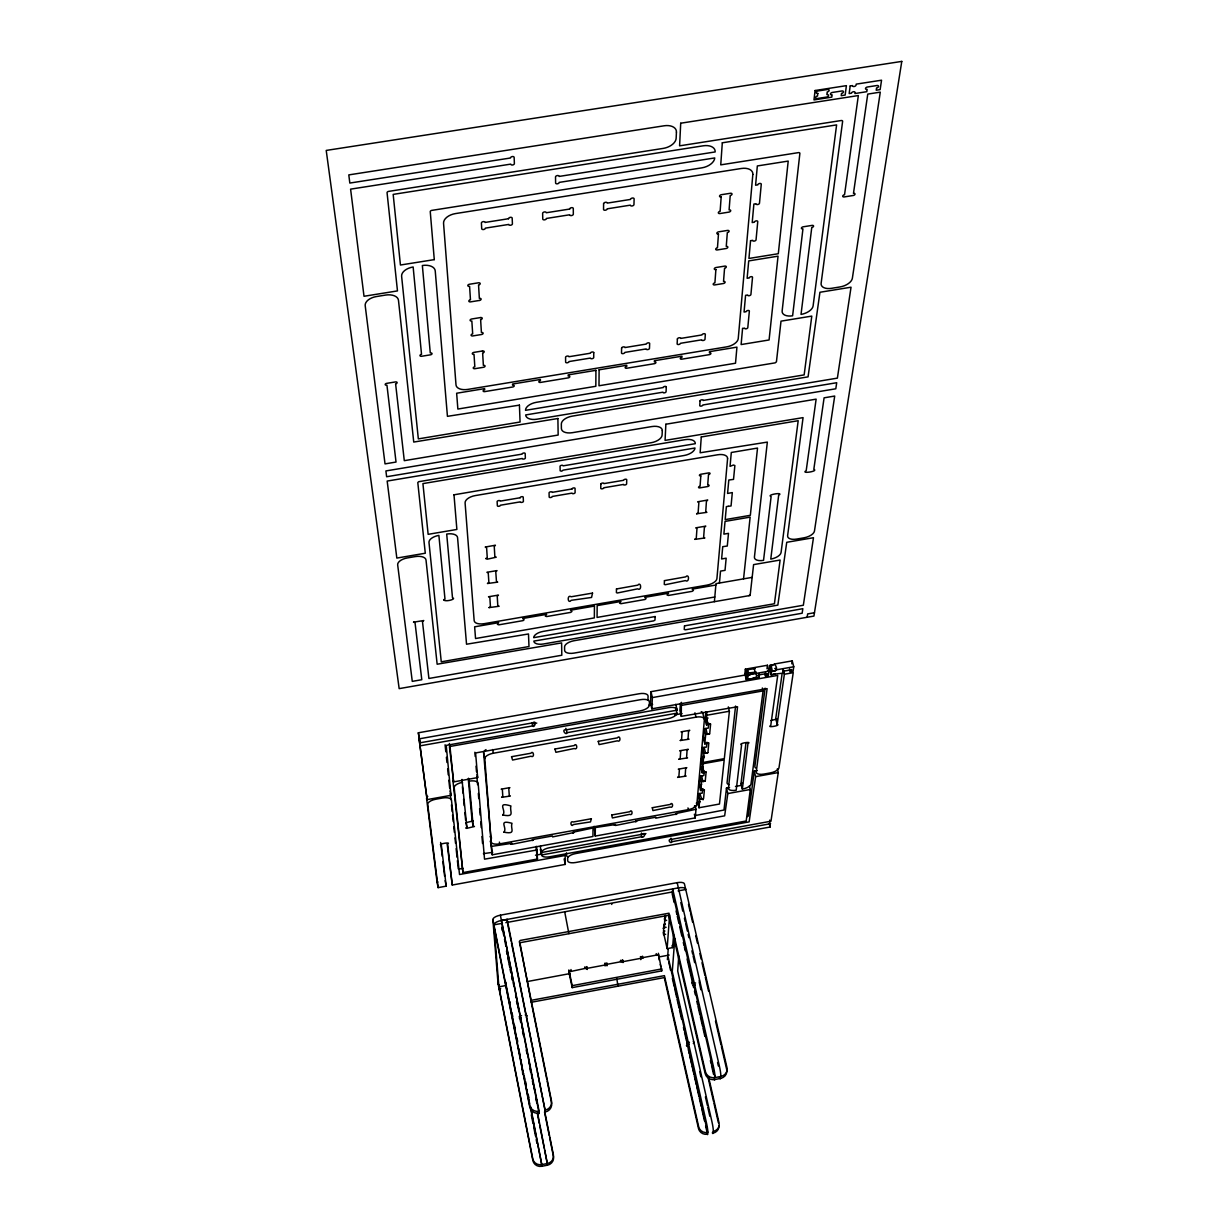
<?xml version="1.0" encoding="UTF-8"?>
<svg xmlns="http://www.w3.org/2000/svg" width="1228" height="1228" viewBox="0 0 1228 1228"><rect width="100%" height="100%" fill="white"/><g stroke="black" fill="none" stroke-linecap="round" stroke-linejoin="round"><path stroke-width="1.5" d="M594.091 826.321L595.258 836.068L695.232 817.894L696 809.298L695.125 805.645M595.258 836.068L595.334 827.565L615.504 824.525M704.411 789.696L703.583 798.599M706.1 772.074L705.256 780.993M708.771 743.063L707.927 752.549M544.71 1111.616L545.017 1112.445L545.094 1110.143A8.089 7.721 -5.5 0 0 551.51 1101.04L519.321 941.6L520.165 940.448L668.984 913.202L705.394 1071.599A8.043 7.629 10.1 0 0 714.957 1077.601L720.851 1076.48A8.043 7.629 10.5 0 0 726.961 1067.47L684.533 884.283A7.782 2.916 -12.9 0 0 677.165 882.656L500.379 915.182A7.859 2.947 -11.5 0 0 492.873 919.572L498.061 983.766L532.875 1160.521A7.629 7.353 -7.5 0 0 541.794 1166.293L541.487 1165.756M710.598 724.152L709.692 733.745M663.995 925.636L664.394 927.647L666.144 927.309M605.051 965.929L606.156 964.471L622.197 961.493L623.01 962.583M549.637 1137.481L553.444 1156.53A7.629 7.353 -6.8 0 1 547.412 1165.203L547.013 1164.681M617.93 986.007L616.901 978.992M686.851 1042.526L707.712 1132.492A7.598 7.276 11.2 0 1 698.686 1126.767L664.425 975.646L531.171 1000.329M635.751 820.857L655.783 817.219M747.837 674.556L650.994 691.671L650.456 702.938L651.822 708.817L767.116 688.616L756.248 771.936A8.489 3.438 -14 0 0 764.016 774.054L770.186 772.934A8.489 3.423 -14 0 0 778.966 767.838L793.242 672.668L784.37 674.233L777.186 724.32C781.668 725.487 765.765 728.173 770.77 725.456L777.723 675.4L652.375 697.581L651.822 708.817M640.77 959.636L641.86 957.809L657.932 954.816L658.699 956.044M775.282 674.019L783.633 673.097L782.85 671.916L783.802 671.962M665.269 915.367L664.655 919.864L664.532 917.945M568.856 971.916L572.217 987.619L661.739 970.872L658.361 953.25M680.419 703.306L679.913 710.505L681.294 716.338L737.552 706.76L728.419 788.176A8.412 3.377 -13.7 0 0 736.201 790.218L741.605 744.767C737.092 743.631 752.933 740.883 747.959 743.615L742.341 789.113A8.412 3.377 -13.7 0 0 750.983 784.093L763.079 690.904L762.342 687.987M681.294 716.338L681.386 702.355M675.876 813.565L696 809.298M673.604 934.646L672.591 947.617L667.142 948.63L669.628 914.891M667.418 959.713L667.602 957.333M668.185 949.428L667.756 955.307L687.035 1040.638C688.816 1045.059 684.088 1043.693 689.461 1042.219M672.33 893.585L672.668 888.934L713.621 1067.454A8.089 0.875 79.1 0 1 715.003 1077.585L693.421 983.26M674.786 938.622L672.269 971.624L706.484 1122.96A7.644 0.783 79 0 1 707.804 1132.462L707.481 1134.196A7.583 7.261 11.2 0 1 698.486 1128.501L664.287 977.595L531.279 1002.263M678.746 955.952L677.702 971.01L711.979 1121.901A7.644 0.798 79 0 1 713.268 1131.402L713.038 1133.137A7.629 0.783 79 0 1 712.332 1132.692M694.419 807.057L694.511 805.982M714.389 601.674L715.985 583.638L752.165 577.375M485.996 749.602A8.995 3.868 -11.5 0 0 483.617 752.81L491.215 841.963A8.427 3.377 -11.5 0 0 499.75 843.851L688.355 809.636A8.35 3.331 -13.2 0 0 696.813 804.708L704.381 719.577L702.969 713.79A8.918 3.807 -13.5 0 0 701.249 711.626M702.953 766.364L703.721 772.504L706.054 771.936L702.186 772.78L703.015 763.724L724.198 759.917L719.47 804.033L699.008 807.748L697.719 802.252L698.486 793.656L702.201 793.165L702.708 788.622M700.574 790.494L699.254 784.953L700.052 776.111L701.572 775.85L702.938 781.561L705.21 781.115L701.388 781.699L700.574 790.494C708.28 788.744 697.719 790.725 701.771 784.001M702.186 772.78L700.85 767.162L701.664 758.09L704.304 757.615M728.327 706.883L729.401 711.227L724.32 758.643L703.137 762.45L701.771 756.801L702.6 747.576L706.453 747.084L706.99 742.203M704.811 743.922L703.444 738.228L704.289 728.726L705.87 728.45L707.282 734.329L709.554 734.006L705.67 734.467L704.811 743.922L708.587 742.925L706.376 743.646M708.019 718.042L706.745 718.81L708.142 724.581L710.505 723.937L706.545 724.873L705.148 719.101L705.808 711.779M699.008 807.748L699.791 799.182L698.486 793.656M703.137 762.45L703.966 753.255L702.6 747.576M706.545 724.873L706.729 712.225M719.439 583.024L720.529 571.097L725.027 570.36L726.162 558.187L721.619 558.97L722.739 546.66L727.283 546.03L728.496 533.351L723.875 534.134L725.042 521.409L750.139 517.126L743.554 578.849M704.335 770.954L703.89 775.513L701.572 775.85M708.74 723.215L708.28 728.112L705.87 728.45M691.978 983.828L692.884 981.31L672.407 891.958L505.829 922.658M693.206 985.178L693.406 983.275L695.539 982.953M687.849 1044.583L687.051 1046.379M569.301 973.85C570.59 975.661 567.735 969.767 571.342 971.348L586.37 968.171L587.214 969.506L586.831 968.554M729.555 787.501L726.485 788.054L723.967 810.035L695.309 815.515M735.572 706.039L727.068 782.635A8.412 3.392 -13.7 0 0 729.186 784.707M726.485 788.054L727.82 793.564L724.643 815.837L549.499 847.719A8.274 3.254 -11.9 0 0 541.487 852.508L540.335 847.013A8.258 3.27 -11.9 0 1 540.857 845.693M758.674 674.863L758.904 677.472L746.317 679.698L744.843 673.819L745.381 669.153L767.454 665.254L768.958 671.148L768.329 675.814L765.566 676.29L764.906 673.727M746.317 679.698L746.854 675.047L745.381 669.153M747.238 671.747C743.861 672.361 749.847 674.111 744.843 673.819M742.341 789.113L740.991 783.587L745.979 742.664M749.387 785.828L750.293 789.497L746.194 820.995L549.776 856.776A8.258 3.254 -11.9 0 1 541.563 854.98L540.427 849.484A8.243 3.254 -11.9 0 0 541.041 850.605M765.566 676.29L765.336 673.681M766.993 668.769L767.454 665.254M757.338 770.555L754.238 771.107L748.359 816.021L747.238 816.666M765.121 688.156L754.867 766.379A8.489 3.438 -14 0 0 755.957 768.114M772.765 674.586L775.129 673.85L771.138 674.878L769.649 668.999L770.14 665.223L771.783 664.931C769.265 674.878 781.315 671.685 774.361 664.026L792.229 660.879L793.764 666.758L793.058 671.44L790.295 671.916L789.527 668.984M754.238 771.107L755.619 776.649L749.141 821.87L575.656 853.567A8.182 3.193 -12.1 0 0 567.643 858.295L567.689 860.721A8.166 3.193 -12.1 0 0 575.732 862.501L770.094 827.012L769.71 820.135M771.138 674.878L771.644 671.102L770.14 665.223M774.361 664.026L773.425 665.177L771.783 664.931M777.186 724.32L775.728 718.61L782.036 674.233M790.295 671.916L791.799 669.859L790.571 670.749M791.799 663.811L792.229 660.879M777.324 768.866L778.26 772.565L770.969 821.21L671.946 839.277C664.716 838.647 674.418 847.734 670.933 838.141M807.134 617.254L807.656 613.923L814.456 612.726M675.753 704.304L677.15 710.152L566.737 729.754C558.817 728.726 570.191 739.855 565.816 728.327M693.62 987.573L693.206 985.823M642.351 834.15C648.691 830.727 640.648 843.467 641.4 833.014M750.201 594.812L748.865 595.657M775.774 670.488L771.644 671.102M755.281 668.6L746.271 669.859M621.951 960.158L623.026 961.662L641.093 958.27L641.262 956.551M586.14 966.835L587.214 968.339L605.312 964.947L605.511 963.212M519.383 1018.565L520.948 1017.782M569.316 971.563L571.143 971.179M522.882 1073.855L520.933 1059.81M519.828 1016.093C517.986 1016.477 521.102 1019.593 519.889 1016.462M771.691 668.232L769.649 668.999M705.394 737.491L703.444 738.228M747.253 675.876L747.284 676.751M699.361 982.216L699.331 980.266M519.705 1016.047L521.562 1015.617M663.458 933.94L663.749 925.82M523.312 1071.768L522.453 1072.965L523.696 1073.748M693.329 1043.539L694.173 1042.541L693.283 1041.574M692.884 981.31L692.024 982.538L693.498 983.352M663.78 933.833L663.611 932.159M765.827 675.139C771.184 672.407 753.992 675.108 759.042 676.336M511.953 843.314L491.568 846.384L492.213 854.795L592.955 836.483L593.001 827.979L572.785 832.277M635.705 821.824L636.795 821.194L615.489 825.492M675.814 814.548L676.981 813.903L655.737 818.186M783.971 670.764C778.905 672.176 794.731 669.214 790.755 669.567M461.989 779.412L466.87 827.334L465.734 828.04L466.747 828.363L474.438 826.475L473.194 826.198L472.074 820.534L468.267 778.828M552.539 835.946L532.338 839.614M532.307 840.581L533.428 839.983L511.999 844.265M572.801 833.229L573.952 832.538L552.569 836.913M747.453 669.229L748.527 672.975L756.264 672.038M748.527 672.975L747.637 674.233M541.794 1166.293L547.412 1165.203M689.261 1044.076L686.406 1045.657M714.005 1079.197A8.074 0.875 79.1 0 0 714.742 1079.55L720.575 1078.399A8.028 7.614 10.5 0 0 726.684 1069.419L721.419 1046.701M527.518 981.51L569.777 973.62M658.868 956.98L669.168 955.062M545.002 1110.143L507.149 919.404L501.423 920.463A7.859 2.932 -11.5 0 0 493.917 924.853L499.059 988.801L500.671 988.479M572.217 987.619L572.187 985.67L661.877 968.892M525.231 1014.927L527.288 1015.633L526.382 1016.876L531.985 1044.782M693.145 985.439L695.324 985.04M664.885 917.224L665.898 917.04M666.65 920.309L664.855 920.647L664.578 918.59M665.407 924.055L663.703 924.362L664.455 927.631L664.732 919.158M663.903 931.238L664.916 931.039M663.473 934.646L665.653 934.293M493.917 924.853L502.436 923.287M678.117 890.899L685.746 889.502A7.798 2.901 -12.9 0 0 678.363 887.875L501.423 920.478L539.153 1113.566L538.631 1111.862M492.72 852.324L483.418 853.644M536.298 846.307L537.066 849.976L484.523 859.17L478.152 783.326A8.857 3.73 -11.2 0 0 469.111 781.146L468.528 778.245M541.487 852.508L645.928 833.597M463.079 868.396L458.627 869.071M535.5 855.21L542.116 853.997M541.563 854.98L642.229 836.652M453.531 780.317A8.842 3.745 -11.1 0 0 453.055 781.806L462.941 872.601L537.419 859.032L537.066 849.976M438.12 887.629L427.697 804.401A8.796 3.653 -10.9 0 1 435.909 799.198L442.418 798.031A8.78 3.653 -11 0 1 451.474 800.134L459.533 874.52L565.141 855.486L565.294 864.405L452.257 885.035L447.621 844.05C452.18 841.487 436.431 844.265 441.359 845.186L446.194 886.14L438.12 887.629L437.076 882.149L437.966 881.996M671.762 841.733L770.601 823.696M700.85 767.162L702.385 766.886M465.857 822.668L473.302 820.918L472.074 820.534M699.254 784.953L700.774 784.677M755.619 776.649L778.26 772.565M735.48 786.427L741.098 785.413M727.82 793.564L750.293 789.497M699.791 799.182C706.269 797.847 702.17 803.818 699.991 793.472M697.719 802.252L700.267 801.792M491.215 841.963L484.799 758.689A8.995 3.853 -11.5 0 1 493.38 753.224L695.984 717.167A8.918 3.807 -13.5 0 1 704.381 719.577M707.435 715.141L729.401 711.227M705.148 719.101L706.745 718.81M770.77 720.575L776.833 719.055L775.728 718.61M449.417 746.624L453.592 781.898L477.661 777.585L475.635 753.439L476.571 752.764L667.879 718.718A9.01 3.868 -13.3 0 0 676.935 713.161L675.907 708.786M427.098 799.612L419.209 739.824L427.098 799.612L450.968 795.33L446.224 745.381L640.233 710.874A9.103 3.96 -13 0 0 649.305 705.24L649.443 702.17A9.118 3.976 -13 0 0 640.678 699.653L419.469 738.795L419.976 742.817L532.66 722.862C538.232 718.856 532.845 732.64 532.154 722.924M703.966 753.255L707.835 752.749L705.593 753.163L704.166 747.391M701.771 756.801L704.427 756.325M774.776 668.523L775.82 668.339M419.976 742.817L418.318 732.794L639.312 693.728A9.118 3.991 -13 0 1 648.077 696.276L647.939 699.346A9.103 3.976 -13 0 1 647.755 700.114M767.469 671.087L770.969 670.473M746.854 675.047L768.958 671.148M775.866 669.92L793.764 666.758M533.121 723.722L536.789 723.077M648.983 705.041L652.621 704.396M420.344 745.81L532.783 725.886M453.592 781.898L449.955 746.471L668.569 707.681A9.026 3.899 -13.3 0 1 677.15 710.152M682.077 705.286L763.079 690.904M566.783 732.748L676.935 713.161M674.847 714.865L682.031 713.591M715.863 585.035L692.208 589.133L693.452 590.422L692.147 591.343L668.385 595.457L667.065 594.997L668.508 593.247L644.777 597.345L646.066 598.635L644.976 599.494L620.938 603.685L619.587 603.224L620.984 601.474L597.161 605.604L597.069 617.423L714.803 596.992M607.016 964.487L605.066 965.039L604.683 963.259M658.653 954.893L656.658 955.369L656.228 953.634M642.889 957.855L640.862 958.316L640.433 956.597M783.249 669.828L784.37 674.233M782.881 670.166L783.633 673.097M767.776 673.604L768.329 675.814M765.489 672.499L765.873 673.972M758.812 673.681L759.196 675.154M758.244 674.909L758.904 677.472M754.115 668.047L755.066 671.823M769.219 823.435L770.094 827.012M699.346 982.707L700.85 989.768M704.289 728.726L705.67 734.467M694.941 712.808L695.984 717.167M701.664 758.09L703.015 763.724M700.052 776.111L701.388 781.699M696.399 802.974L696.813 804.708M694.373 814.256L695.232 817.894M687.956 807.917L688.355 809.636M650.994 691.671L652.375 697.581M688.509 904.483L690.197 911.775M690.596 913.494L692.577 922.09M695.785 935.951L697.427 943.027M699.883 953.649L701.157 959.114M702.002 962.767L704.949 975.523M705.348 977.258L708.556 991.088M715.51 1021.159L721.02 1044.951M677.165 882.656L719.439 1066.349A8.089 0.89 79.1 0 1 720.805 1076.48M680.819 902.595L682.783 911.176M684.426 918.268L685.239 921.829M685.669 923.656L687.342 930.977M688.14 934.416L688.893 937.655M691.917 950.81L692.684 954.141M693.068 955.814L694.649 962.675M717.582 1062.481L718.38 1065.981M672.238 894.184L674.141 902.473M676.091 911.007L676.874 914.43M677.288 916.211L678.915 923.287M679.729 926.894L681.832 936.028M683.305 942.49L684.057 945.729M684.426 947.341L685.178 950.672M687.097 959.007L692.684 983.382M694.48 991.134L695.324 994.772M696.859 1001.465L697.596 1004.719M697.964 1006.346L699.96 1015.034M700.359 1016.784L702.493 1026.055M702.923 1027.913L704.857 1036.371M710.398 1060.593L711.165 1063.909M711.534 1065.566L713.545 1074.3M708.541 1076.756L719.055 1122.837A7.598 7.261 11.7 0 1 713.268 1131.402M708.31 1078.552L713.483 1101.255M713.898 1103.036L718.395 1122.776M672.1 945.453L672.591 947.617M699.684 1071.507L700.881 1076.818M705.425 1096.865L707.374 1105.415M707.788 1107.226L709.83 1116.252M663.504 932.574L667.142 948.63M668.677 962.092L669.398 965.254M669.751 966.85L670.488 970.12M672.361 978.378L674.264 986.836M674.663 988.586L676.643 997.32M677.042 999.116L679.084 1008.127M679.498 1009.984L681.601 1019.255M683.443 1027.452L684.18 1030.722M684.564 1032.41L686.467 1040.837M688.447 1049.909L689.23 1053.363M689.614 1055.098L691.717 1064.415M692.085 1066.073L693.973 1074.377M694.373 1076.142L696.368 1084.984M696.736 1086.596L698.916 1096.282M699.3 1097.985L701.234 1106.52M701.618 1108.239L704.473 1120.872M705.609 1125.876L707.481 1134.196M658.868 958.086L659.344 960.204M660.296 964.471L660.787 966.605M661.263 968.738L661.739 970.872M642.566 956.182L642.965 957.978M611.59 903.624L611.774 904.468M622.642 959.912C624.899 961.524 619.572 963.074 620.508 960.296M606.816 962.859L607.2 964.655M606.816 965.055L606.985 965.853M564.128 858.971L565.294 864.405M586.846 966.59C589.056 968.14 583.622 969.844 584.697 966.973M564.696 911.805L568.871 933.602M570.959 969.537L571.342 971.348M569.055 970.657L572.187 985.67M568.825 969.951L569.193 971.762M537.419 859.032L536.022 846.952M492.628 749.54L493.38 753.224M483.617 752.81L484.799 758.689M499.397 842.101L499.75 843.851M530.68 999.408L519.92 942.736L668.631 915.29L705.164 1073.533A8.028 7.614 10.1 0 0 714.711 1079.519M531.049 1001.188L546.813 1079.335M547.166 1081.1L551.572 1102.928A8.074 7.721 -5.5 0 1 545.171 1112.015M532.338 1046.548L534.594 1057.83M534.947 1059.534L537.004 1069.818M537.373 1071.63L541.916 1094.286M542.254 1095.975L545.094 1110.143M507.686 924.055L511.124 941.139M511.462 942.874L513.626 953.649M513.995 955.507L525.891 1014.819M477.078 774.684L477.661 777.585M491.568 846.384L490.448 840.827L492.213 854.795M545.155 1113.75L553.398 1154.857A7.629 7.353 -6.7 0 1 547.335 1163.53L541.701 1164.62A7.644 7.353 -7.4 0 1 532.768 1158.833L498.906 986.851L506.197 985.485L507.793 993.513M544.511 1111.908L549.284 1135.746M500.379 915.182L539.123 1111.279A8.089 7.736 -6.1 0 1 529.667 1105.215L492.873 919.572M502.145 927.309L503.818 935.705M504.508 939.174L505.89 946.113M506.964 951.5L507.686 955.077M508.039 956.873L508.776 960.572M509.513 964.272L510.249 967.971M510.587 969.598L511.232 972.868M511.892 976.153L512.536 979.422M513.212 982.784L513.887 986.161M515.576 994.68L516.282 998.164M518.032 1006.945L518.738 1010.521M521.731 1025.518L522.468 1029.202M526.551 1049.633L527.288 1053.394M529.13 1062.619L529.821 1066.042M531.54 1074.7L532.261 1078.322M534.042 1087.256L534.717 1090.617M536.39 1098.999L537.096 1102.544M506.489 950.963L507.21 954.555M507.931 958.162L509.727 967.173M510.096 969.03L510.833 972.73M511.569 976.429L512.306 980.144M516.527 1001.28L517.218 1004.75M520.058 1018.979L520.764 1022.54M522.575 1031.643L523.312 1035.296M526.259 1050.078L526.996 1053.839M529.959 1068.652L530.665 1072.182M532.43 1081.024L533.136 1084.57M536.022 1099.045L536.743 1102.683M537.542 1112.783L547.289 1163.515L544.603 1150.022M537.373 1113.673L539.322 1123.482M539.645 1125.109L544.25 1148.18M512.03 1012.977L512.721 1016.431M514.455 1025.226L515.161 1028.788M516.927 1037.675L517.648 1041.329M525.661 1081.745L526.367 1085.26M528.101 1094.025L528.808 1097.632M530.603 1106.643L541.748 1164.589L530.45 1107.564M508.116 995.125L510.08 1005.087M510.434 1006.791L513.872 1024.213M514.225 1025.979L516.405 1036.923M516.773 1038.796L517.51 1042.557M518.63 1048.19L519.951 1054.837M524.126 1075.682L524.816 1079.197M526.797 1089.175L527.426 1092.321M528.071 1095.576L529.729 1103.972M494.101 927.033L529.775 1107.088A8.074 7.721 -6.1 0 0 539.215 1113.151M531.31 1114.855L533.059 1123.666M533.75 1127.197L535.5 1136.007M536.206 1139.584L536.928 1143.207M466.041 823.098L466.87 827.334M449.371 743.493L449.955 746.471M450.108 790.985L450.968 795.33M509.973 1002.585L509.774 1001.403M452.257 885.035L447.192 844.219M418.318 732.794L419.469 738.795M445.15 880.676L446.194 886.14M437.076 882.149L426.592 798.614A8.78 3.669 -10.9 0 1 427.743 796.358M440.622 842.454L442.264 856.361M442.878 861.58L444.613 876.163M445.073 744.797L445.81 751.797M446.393 757.277L446.961 762.496M447.637 768.928L448.266 774.822M448.834 780.225L449.678 788.069M450.906 799.612L450.338 794.362A8.78 3.669 -10.9 0 0 450.123 793.718M451.459 804.877L452.18 811.647M452.549 815.024L453.239 821.547M453.792 826.705L454.391 832.369M454.974 837.895L455.557 843.36M456.125 848.64L457.046 857.251M457.399 860.644L458.274 868.825M462.941 872.601L454.206 787.609A8.857 3.73 -11.2 0 1 462.557 782.313M462.403 786.78L463.017 793.165M463.585 799.167L464.215 805.691M464.89 812.583L465.627 820.227M469.111 781.146L473.194 826.198M477.6 784.692L476.986 777.524A8.842 3.73 -11.2 0 0 476.786 776.864M478.337 793.457L478.766 798.63M479.611 808.623L480.148 815.054M480.747 821.992L481.207 827.58M481.959 836.56L482.543 843.482M474.852 752.242L475.205 756.448M476.019 766.195L476.495 771.767M505.997 982.216L506.274 985.992M501.93 927.217L502.16 930.379M507.149 919.404L507.348 922.366M566.492 852.846L566.522 855.287A8.166 3.193 -12.1 0 0 567.858 856.822M742.479 783.264A8.412 3.392 -13.8 0 1 740.991 783.587M491.599 838.003A8.412 3.392 -11.5 0 1 490.095 836.375M500.364 990.014A7.414 2.609 -11.5 0 1 499.059 988.801M499.366 984.979A7.414 2.625 -11.5 0 1 498.061 983.766M707.574 1134.196A7.644 0.767 79 0 1 706.883 1133.751M718.979 1125.892A7.583 7.261 11.7 0 1 713.038 1133.122M720.529 1078.445A8.074 0.89 79.1 0 1 719.454 1077.232M663.335 928.245L664.363 927.647L663.335 928.199M747.668 675.953C748.466 679.391 745.534 681.11 756.479 676.981C756.832 673.128 755.911 671.547 747.683 675.907M591.389 818.738L590.484 821.916L573.369 824.541C571.051 828.148 569.316 820.135 573.353 821.992L591.389 818.738M592.525 593.093L591.558 597.453L571.235 600.323C567.643 604.79 566.829 593.891 571.204 596.762L592.525 593.093M593.738 352.697L593.723 357.486A1.704 0.936 -13.6 0 1 592.08 358.699A1.704 0.936 -13.6 0 1 590.392 358.069L568.963 361.569A1.704 0.936 -13.2 0 1 567.275 362.767A1.704 0.936 -13.2 0 1 565.632 362.091L565.571 357.317A1.704 0.936 -13.2 0 1 567.213 356.089A1.704 0.936 -13.2 0 1 568.917 356.734L590.407 353.219A1.704 0.936 -13.6 0 1 592.111 352.006A1.704 0.936 -13.6 0 1 593.738 352.697M594.429 606.064L594.352 617.899L475.543 638.529L474.637 626.817L498.691 622.657L497.401 624.346L498.814 624.837L523.082 620.616L524.126 619.756L522.683 618.498L546.644 614.353L545.309 616.134L546.69 616.548L570.682 612.388L571.941 611.483L570.559 610.209L594.429 606.064M595.933 370.334L595.826 386.283L457.86 409.047L456.647 393.236L484.615 388.631L484.692 389.798A1.627 0.89 -11.9 0 0 483.141 390.964A1.627 0.89 -11.9 0 0 484.799 391.594L512.659 387.004A1.627 0.89 -12.3 0 0 514.225 385.853A1.627 0.89 -12.3 0 0 512.583 385.208L512.536 384.042L540.381 379.467L540.412 380.634A1.627 0.89 -12.7 0 0 538.846 381.801A1.627 0.89 -12.7 0 0 540.474 382.43L568.211 377.871A1.627 0.89 -13.2 0 0 569.807 376.704A1.627 0.89 -13.2 0 0 568.196 376.06L568.18 374.893L595.933 370.334M599.111 369.812L598.988 385.761L735.511 363.227L736.938 347.14L709.492 351.668L709.4 352.835A1.612 0.875 -15.2 0 1 710.905 353.495A1.612 0.875 -15.2 0 1 709.262 354.662L681.801 359.175A1.612 0.875 -14.8 0 1 680.281 358.53A1.612 0.875 -14.8 0 1 681.908 357.363L681.985 356.181L654.417 360.71L654.37 361.892A1.612 0.875 -14.4 0 1 655.905 362.536A1.612 0.875 -14.4 0 1 654.294 363.703L626.725 368.246A1.627 0.89 -14 0 1 625.159 367.602A1.627 0.89 -14 0 1 626.756 366.435L626.787 365.253L599.111 369.812M598.251 741.374L599.08 744.598L617.3 740.837C621.491 742.925 620.063 734.052 617.392 737.859L598.251 741.328M600.814 484.17L600.768 488.237A1.566 0.798 -13.2 0 0 602.273 488.805A1.566 0.798 -13.2 0 0 603.838 487.746L623.548 484.431A1.566 0.798 -13.5 0 0 625.083 484.953A1.566 0.798 -13.5 0 0 626.618 483.878L626.725 479.795A1.566 0.798 -13.5 0 0 625.236 479.242A1.566 0.798 -13.5 0 0 623.655 480.286L603.884 483.617A1.566 0.798 -13.2 0 0 602.334 483.095A1.566 0.798 -13.2 0 0 600.814 484.17M603.593 203.725L603.547 209.359A1.842 1.105 -14.5 0 0 605.312 210.218A1.842 1.105 -14.5 0 0 607.154 208.837L630.348 205.153A1.842 1.105 -15 0 0 632.159 205.951A1.842 1.105 -15 0 0 633.97 204.539L634.109 198.89A1.857 1.105 -15 0 0 632.359 198.046A1.857 1.105 -15 0 0 630.501 199.427L607.231 203.111A1.857 1.105 -14.6 0 0 605.389 202.313A1.857 1.105 -14.6 0 0 603.593 203.725M611.667 815.07L612.404 817.94L629.565 814.364C633.372 816.267 632.328 808.162 629.657 811.754L611.667 814.993M616.471 588.964L616.41 592.602L617.331 593.001L637.593 588.857C642.014 591.589 641.169 580.905 637.762 585.157L616.471 588.964M621.598 348.138L621.506 352.927A1.704 0.936 -14.1 0 0 623.118 353.618A1.704 0.936 -14.1 0 0 624.822 352.421L646.158 348.921A1.704 0.936 -14.4 0 0 647.801 349.566A1.704 0.936 -14.4 0 0 649.474 348.338L649.658 343.548A1.704 0.936 -14.5 0 0 648.062 342.858A1.704 0.936 -14.5 0 0 646.327 344.055L624.929 347.555A1.704 0.936 -14.1 0 0 623.256 346.91A1.704 0.936 -14.1 0 0 621.598 348.138M728.235 506.32L731.059 505.951L732.318 492.581L727.575 493.441L728.803 480.025L733.53 479.38L734.866 465.55L733.423 465.028L730.046 466.364L731.305 452.487L757.522 448.066L750.339 515.315L725.195 519.613L726.377 506.642L728.235 506.32M614.338 825.201L614.353 825.293M511.523 756.786L512.583 760.04L530.895 756.248C535.009 758.428 533.612 749.679 530.803 753.255L511.554 756.694M677.641 777.385L686.114 776.081L685.193 775.513L685.638 768.605L686.79 767.654L678.332 769.173L679.376 769.741L678.869 776.649L677.641 777.385M678.946 759.211L687.557 757.891L686.606 757.308L687.066 750.216L688.294 749.295L679.667 750.769L680.711 751.352L680.189 758.459L678.946 759.211M680.297 740.515L689.015 739.195L688.064 738.581L688.54 731.274L689.752 730.307L681.033 731.827L682.093 732.425L681.555 739.732L680.312 740.469M694.802 539.384L704.841 537.971L703.644 537.143L704.396 527.426L705.778 526.121L695.754 527.84L696.967 528.685L696.261 538.401L694.818 539.276M696.644 513.78L706.852 512.352L705.747 511.477L706.422 501.438L707.727 500.026L697.673 501.776L698.855 502.728L698.118 512.767L696.644 513.78M485.858 558.602L487.301 559.185L496.219 557.205L494.838 556.376L494.255 546.598L495.406 545.217L485.229 547.043L486.626 547.888L487.255 557.665L485.889 558.494M487.516 583.515L497.693 582.133L496.45 581.32L495.774 571.864L497.018 570.606L486.933 572.279L488.268 573.154L488.882 582.609L487.531 583.407M489.097 607.614L499.121 606.248L497.785 605.465L497.233 596.317L498.461 595.089L488.544 596.747L489.849 597.591L490.448 606.739L489.097 607.614M662.306 430.69L662.092 435.096A10.929 5.695 -14.1 0 1 651.178 442.725L418.641 481.714L417.796 482.573L425.287 553.229L396.828 558.08L387.173 481.069L522.299 458.474A1.55 0.814 -12.3 0 0 523.865 459.042A1.55 0.814 -12.3 0 0 525.354 457.967L525.185 453.592A1.566 0.814 -12.3 0 0 523.635 453.025A1.566 0.814 -12.3 0 0 522.13 454.099L386.636 476.74L385.899 470.938L651.838 426.561A10.96 5.726 -14.1 0 1 662.306 430.69M676.444 132.102L676.152 138.273A12.94 7.951 -16 0 1 663.181 148.404L388.662 191.384A1.735 1.074 -10.7 0 0 387.066 192.719L397.473 290.913L364.01 296.27L350.594 189.143L510.756 164.122A1.842 1.136 -13.1 0 0 512.613 164.982A1.842 1.136 -13.1 0 0 514.379 163.554L514.148 157.43A1.842 1.151 -13.2 0 0 512.291 156.555A1.842 1.151 -13.2 0 0 510.51 157.998L349.827 183.064L348.798 174.898L664.102 125.793A12.986 7.997 -16 0 1 676.444 132.102M655.153 616.548L654.969 620.125L653.618 620.892L533.842 641.093A9.717 4.498 -12.1 0 0 543.528 643.979L774.423 603.746L780.102 560.045L753.593 564.619L750.124 595.473L543.144 631.407A9.732 4.528 -12.2 0 0 533.719 637.67L655.153 616.548M666.282 387.035L666.067 391.686A1.596 0.844 -14.4 0 1 664.471 392.822A1.596 0.844 -14.4 0 1 662.951 392.192L525.676 414.941A11.252 6.048 -12.6 0 0 536.912 419.209L804.156 374.893L811.785 316.103L781.008 321.153L776.434 361.83L775.144 362.859L536.421 402.308A11.282 6.079 -12.6 0 0 525.507 410.336L663.181 387.557A1.596 0.86 -14.5 0 1 664.778 386.421A1.596 0.86 -14.5 0 1 666.282 387.035M665.868 424.228L665.069 440.391L803.066 417.627L787.609 535.715A10.07 4.789 -15.3 0 0 796.68 539.077L803.972 537.818A10.07 4.789 -15.4 0 0 814.456 531.095L834.702 396.045L824.095 397.826L813.811 469.357C819.245 471.199 799.95 474.223 806.197 470.646L816.129 399.146L665.868 424.228M680.711 123.214L679.591 145.84L841.103 120.544A1.719 1.028 -19 0 1 842.623 121.388L821.118 283.315A11.773 6.478 -17.4 0 0 831.54 288.319L840.029 286.938A11.789 6.478 -17.5 0 0 852.37 278.234L880.276 92.131L867.751 94.095L853.475 193.364A1.75 1.013 -18.4 0 1 855.01 194.162A1.75 1.013 -18.4 0 1 853.168 195.498L844.25 196.925A1.75 1.013 -18.3 0 1 842.715 196.127A1.75 1.013 -18.3 0 1 844.542 194.776L858.341 95.554L680.711 123.214M652.283 807.717L652.912 810.587L670.043 807.042C673.988 808.822 672.744 800.763 670.227 804.447L652.283 807.717M664.44 580.675L664.271 584.328L665.162 584.743L685.377 580.598C689.537 583.392 689.43 572.693 685.654 576.884L664.455 580.629M677.395 339.005L677.135 343.809A1.689 0.936 -14.9 0 0 678.716 344.5A1.689 0.936 -14.9 0 0 680.45 343.303L701.695 339.818A1.689 0.921 -15.2 0 0 703.306 340.463A1.689 0.921 -15.2 0 0 704.995 339.235L705.332 334.43A1.704 0.936 -15.3 0 0 703.767 333.724A1.704 0.936 -15.3 0 0 702.017 334.937L680.711 338.421A1.704 0.936 -14.9 0 0 679.084 337.777A1.704 0.936 -14.9 0 0 677.395 339.005M554.964 749.049L555.9 752.303L574.167 748.527C578.388 750.646 576.761 741.819 574.151 745.565L554.979 749.003M501.638 797.325L510.341 796.036L509.282 795.468L508.776 788.56L509.881 787.639L501.208 789.159L502.375 789.711L502.82 796.619L501.653 797.294M502.805 814.993C515.545 817.556 509.344 811.508 510.909 805.967C495.698 801.347 507.01 810.541 502.805 814.993M503.94 832.185C516.819 834.61 509.988 828.915 511.999 823.297C497.371 819.291 507.717 827.626 503.956 832.139M413.56 622.166L415.033 622.734L421.787 679.713L412.27 681.371L397.672 564.865A10.469 5.188 -10.6 0 1 407.374 557.926L415.125 556.606A10.453 5.188 -10.7 0 1 426.009 560.029L437.153 664.225L561.61 642.904L561.81 655.245L428.91 678.47L422.463 621.46L423.783 620.539L413.56 622.166M684.472 625.988L684.257 629.504L685.516 629.795L802.836 608.674L802.145 613.232L574.09 653.096A9.609 4.405 -12.5 0 1 564.619 650.272L564.573 646.91A9.624 4.421 -12.5 0 1 573.983 640.74L777.846 605.112L786.734 542.3L813.473 537.711L803.342 605.25L684.503 625.866M700.052 400.957L699.745 405.501A1.566 0.829 -14.9 0 0 701.219 406.1A1.566 0.829 -14.9 0 0 702.8 404.994L836.713 382.722L835.792 388.785L572.355 432.686A11.113 5.894 -13 0 1 561.396 428.511L561.334 424.013A11.144 5.925 -13.1 0 1 572.233 416.139L808.07 376.858L819.936 292.264L851.035 287.214L837.389 378.132L703.122 400.451A1.581 0.829 -14.9 0 0 701.649 399.837A1.581 0.829 -14.9 0 0 700.052 400.957M701.28 436.953L700.144 452.779L767.346 442.095L754.422 557.098A9.962 4.712 -14.8 0 0 763.54 560.367L771.123 496.557C765.627 494.792 784.799 491.707 778.659 495.268L770.77 559.108A9.962 4.712 -14.9 0 0 781.069 552.508L798.185 420.713L701.28 436.953M722.31 142.801L720.744 164.859L798.353 152.64A1.689 1.013 -18 0 1 799.873 153.439L782.144 310.96A11.635 6.355 -16.7 0 0 792.613 315.796L802.943 228.884A1.719 0.982 -17.4 0 1 801.408 228.116A1.719 0.982 -17.4 0 1 803.189 226.812L812.03 225.399A1.719 0.982 -17.6 0 1 813.565 226.167A1.719 0.982 -17.6 0 1 811.769 227.472L801.024 314.414A11.635 6.355 -16.8 0 0 813.105 305.91L836.606 124.903L722.31 142.801M700.82 475.865L700.067 486.257A1.55 0.767 -14.4 0 0 698.548 487.316A1.55 0.767 -14.4 0 0 700.006 487.854L707.512 486.58A1.55 0.767 -14.5 0 0 709.093 485.536A1.55 0.767 -14.5 0 0 707.696 484.968L708.51 474.561A1.566 0.783 -14.6 0 0 710.03 473.486A1.566 0.783 -14.6 0 0 708.587 472.934L700.988 474.223A1.566 0.783 -14.5 0 0 699.423 475.282A1.566 0.783 -14.5 0 0 700.82 475.865M715.878 269.607L714.911 282.87A1.75 0.982 -15.8 0 0 713.192 284.175A1.75 0.982 -15.8 0 0 714.819 284.911L723.307 283.53A1.75 0.982 -15.9 0 0 725.088 282.256A1.75 0.982 -15.9 0 0 723.522 281.473L724.566 268.195A1.765 0.998 -16 0 0 726.301 266.875A1.765 0.998 -16 0 0 724.658 266.123L716.093 267.504A1.765 0.998 -15.9 0 0 714.297 268.809A1.765 0.998 -15.9 0 0 715.878 269.607M718.472 234.011L717.459 247.81A1.781 1.028 -16 0 0 715.709 249.161A1.781 1.028 -16 0 0 717.382 249.929L726.024 248.532A1.781 1.028 -16.2 0 0 727.836 247.212A1.781 1.028 -16.2 0 0 726.255 246.398L727.329 232.583A1.796 1.044 -16.3 0 0 729.094 231.217A1.796 1.044 -16.3 0 0 727.436 230.434L718.702 231.831A1.796 1.044 -16.2 0 0 716.86 233.166A1.796 1.044 -16.2 0 0 718.472 234.011M721.174 196.971L720.13 211.323A1.827 1.059 -16.3 0 0 718.334 212.736A1.827 1.059 -16.3 0 0 720.038 213.534L728.849 212.122A1.827 1.059 -16.5 0 0 730.706 210.756A1.827 1.059 -16.5 0 0 729.094 209.896L730.215 195.528A1.842 1.09 -16.6 0 0 732.026 194.116A1.842 1.09 -16.6 0 0 730.322 193.287L721.404 194.699A1.842 1.09 -16.5 0 0 719.547 196.096A1.842 1.09 -16.5 0 0 721.174 196.971M443.646 599.847C445.15 602.334 457.261 598.942 452.487 597.76L446.7 534.057A10.545 5.296 -11.1 0 1 457.568 537.618L466.533 644.224L528.485 633.97L528.992 646.527L441.266 661.815L428.986 542.469A10.561 5.296 -11 0 1 438.887 535.393L444.981 599.049L443.707 599.709M453.992 494.807L456.877 529.452L428.142 534.333L422.923 483.602L685.086 439.67A10.822 5.572 -14.4 0 1 695.294 443.692L563.084 465.857A1.535 0.798 -12.8 0 0 561.564 465.305A1.535 0.798 -12.8 0 0 560.06 466.379L560.168 470.8L561.656 471.199L563.145 470.14L695.002 448.005A10.791 5.541 -14.4 0 1 684.119 455.496L453.992 494.807M727.575 458.689L716.906 578.664A9.87 4.636 -14.1 0 1 706.883 585.142L484.292 623.67A9.947 4.712 -11.5 0 1 474.161 620.647L465.09 502.912A10.76 5.526 -11.6 0 1 475.297 495.575L717.643 454.774A10.684 5.419 -14.8 0 1 727.575 458.689M752.841 174.407L738.243 338.56A11.482 6.247 -15.6 0 1 726.531 346.895L467.853 389.399A11.574 6.386 -11.7 0 1 456.002 384.886L443.554 223.296A12.679 7.675 -11.9 0 1 455.511 213.58L741.251 168.497A12.618 7.491 -17 0 1 752.841 174.407M742.572 328.459L741.113 344.561L769.081 339.972L778.045 256.176L748.712 260.904L747.131 278.28L749.249 277.942A1.689 0.952 -16.3 0 1 750.983 276.684A1.689 0.952 -16.3 0 1 752.518 277.421L750.922 294.459A1.673 0.921 -16.2 0 1 749.218 295.702A1.673 0.921 -16.2 0 1 747.683 294.996L745.58 295.334L744.061 312.05L746.148 311.712A1.658 0.906 -16 0 1 747.837 310.5A1.658 0.906 -16 0 1 749.356 311.191L747.806 327.6A1.642 0.89 -15.9 0 1 746.133 328.797A1.642 0.89 -15.9 0 1 744.629 328.122L742.572 328.459M750.554 240.673L748.942 258.448L778.306 253.72L788.207 161.083L757.338 165.949L755.588 185.213L757.814 184.86A1.781 1.044 -17.2 0 1 759.641 183.479A1.781 1.044 -17.2 0 1 761.268 184.307L759.487 203.173A1.75 1.028 -17 0 1 757.691 204.523A1.75 1.028 -17 0 1 756.08 203.725L753.885 204.063L752.196 222.56L754.376 222.207A1.735 0.998 -16.8 0 1 756.172 220.886A1.735 0.998 -16.8 0 1 757.753 221.669L756.049 239.798A1.719 0.982 -16.6 0 1 754.284 241.087A1.719 0.982 -16.6 0 1 752.718 240.335L750.554 240.673M510.817 843.943L511.462 843.452L510.833 843.912M815.085 90.519L813.98 99.913L831.801 97.135L832.093 94.832A1.857 1.121 -19.2 0 1 830.45 93.927A1.857 1.121 -19.2 0 1 832.384 92.453L841.84 90.979A1.857 1.121 -19.3 0 1 843.467 91.9A1.857 1.121 -19.3 0 1 841.533 93.374L841.226 95.677L845.156 95.063L846.399 85.653L815.085 90.519M817.802 93.42L817.495 96.06A1.919 1.167 -18.9 0 0 815.561 97.595A1.919 1.167 -18.9 0 0 817.265 98.516L826.505 97.089A1.934 1.167 -19 0 0 828.516 95.584A1.934 1.167 -19 0 0 826.889 94.602L827.211 91.962A1.934 1.182 -19.1 0 0 829.146 90.411A1.934 1.182 -19.1 0 0 827.442 89.49L818.17 90.933A1.934 1.182 -19 0 0 816.159 92.438A1.934 1.182 -19 0 0 817.802 93.42M850.19 85.96L849.162 93.558L851.48 93.205A1.857 1.121 -19.5 0 1 853.414 91.732A1.857 1.121 -19.5 0 1 855.041 92.637L854.903 93.543L866.815 91.686L867.137 89.383A1.857 1.121 -19.7 0 1 865.525 88.462A1.857 1.121 -19.7 0 1 867.49 86.988L876.915 85.53A1.857 1.121 -19.9 0 1 878.527 86.451A1.857 1.121 -19.9 0 1 876.562 87.925L876.224 90.227L880.138 89.613L881.55 80.204L856.208 84.133L856.07 85.039A1.857 1.136 -19.6 0 1 854.12 86.513A1.857 1.136 -19.6 0 1 852.508 85.592L850.19 85.96M901.782 61.4L813.934 616.072L399.161 688.632L326.218 150.43L901.782 61.4M520.135 497.754L500.226 501.116A1.581 0.814 -11.9 0 0 498.599 500.594A1.581 0.814 -11.9 0 0 497.125 501.669L497.355 505.706A1.566 0.798 -11.9 0 0 498.921 506.258A1.566 0.798 -11.9 0 0 500.456 505.215L520.304 501.853A1.566 0.798 -12.2 0 0 521.915 502.375A1.566 0.798 -12.2 0 0 523.404 501.3L523.235 497.263A1.581 0.798 -12.2 0 0 521.685 496.695A1.581 0.798 -12.2 0 0 520.135 497.754M571.987 489.005L552.155 492.351A1.581 0.798 -12.6 0 0 550.574 491.829A1.581 0.798 -12.6 0 0 549.069 492.904L549.162 496.956A1.566 0.798 -12.5 0 0 550.697 497.509A1.566 0.798 -12.5 0 0 552.247 496.465L572.033 493.119A1.566 0.798 -12.9 0 0 573.599 493.641A1.566 0.798 -12.9 0 0 575.103 492.566L575.072 488.514A1.566 0.798 -12.9 0 0 573.553 487.946A1.566 0.798 -12.9 0 0 571.987 489.005M557.896 418.518L413.744 442.065L398.471 300.277A12.265 7.153 -10.5 0 0 385.577 295.073L376.459 296.547A12.265 7.153 -10.4 0 0 365.192 305.618L385.024 463.892L396.03 462.05L386.943 385.193A1.658 0.921 -10.4 0 1 385.193 384.548A1.658 0.921 -10.4 0 1 386.728 383.351L395.385 381.939A1.658 0.921 -10.6 0 1 397.12 382.583A1.658 0.921 -10.6 0 1 395.6 383.781L404.288 460.669L558.157 435.05L557.896 418.518M519.413 405.133L447.437 416.338L435.234 270.897A12.387 7.322 -11.2 0 0 422.355 265.509L430.276 352.943A1.673 0.952 -11.1 0 1 432.026 353.618A1.673 0.952 -11.1 0 1 430.46 354.831L421.711 356.258A1.673 0.952 -11 0 1 419.961 355.583A1.673 0.952 -11 0 1 421.526 354.37L413.145 266.983A12.403 7.322 -11 0 0 401.617 276.269L418.334 438.887L520.073 422.018L519.413 405.133M482.45 350.993L473.947 352.375A1.735 0.967 -11.8 0 0 472.304 353.618A1.735 0.967 -11.8 0 0 474.023 354.339L474.822 366.773A1.719 0.952 -11.8 0 0 473.256 368.016A1.719 0.952 -11.8 0 0 475.021 368.676L483.433 367.295A1.719 0.952 -11.9 0 0 485.06 366.082A1.719 0.952 -11.9 0 0 483.371 365.376L482.635 352.943A1.735 0.967 -12 0 0 484.216 351.668A1.735 0.967 -12 0 0 482.45 350.993M479.411 300.446L470.662 301.858A1.781 1.028 -11.9 0 1 468.835 301.121A1.781 1.028 -11.9 0 1 470.462 299.801L469.587 286.354A1.796 1.044 -11.9 0 1 467.807 285.556A1.796 1.044 -11.9 0 1 469.526 284.236L478.352 282.824A1.796 1.044 -12.1 0 1 480.194 283.576A1.796 1.044 -12.1 0 1 478.552 284.927L479.35 298.358A1.781 1.028 -12.1 0 1 481.115 299.141A1.781 1.028 -12.1 0 1 479.411 300.446M480.44 317.576L471.782 318.973A1.765 1.013 -11.9 0 0 470.109 320.247A1.765 1.013 -11.9 0 0 471.844 321.015L472.688 333.924A1.75 0.998 -11.9 0 0 471.091 335.213A1.75 0.998 -11.9 0 0 472.887 335.919L481.468 334.523A1.75 0.998 -12 0 0 483.126 333.264A1.75 0.998 -12 0 0 481.407 332.512L480.624 319.587A1.765 1.013 -12 0 0 482.236 318.282A1.765 1.013 -12 0 0 480.44 317.576M434.282 259.63L400.435 265.018L393.175 194.392L703.214 145.81A12.802 7.752 -16.5 0 1 715.172 151.934L559.093 176.433A1.811 1.121 -13.9 0 0 557.282 175.573A1.811 1.121 -13.9 0 0 555.516 176.985L555.609 182.957A1.811 1.105 -13.9 0 0 557.405 183.801A1.811 1.105 -13.9 0 0 559.17 182.404L714.757 157.936A12.771 7.706 -16.5 0 1 701.848 167.852L431.857 210.372A1.704 1.044 -11.5 0 0 430.26 211.677L434.282 259.63M508.53 218.722L485.06 222.437A1.857 1.121 -12.4 0 0 483.126 221.654A1.857 1.121 -12.4 0 0 481.407 223.066L481.714 228.669A1.857 1.121 -12.3 0 0 483.571 229.513A1.857 1.121 -12.3 0 0 485.367 228.132L508.776 224.432A1.857 1.105 -12.8 0 0 510.664 225.215A1.857 1.105 -12.8 0 0 512.414 223.803L512.183 218.185A1.857 1.121 -12.9 0 0 510.357 217.341A1.857 1.121 -12.9 0 0 508.53 218.722M569.654 209.052L546.276 212.751A1.857 1.121 -13.5 0 0 544.403 211.953A1.857 1.121 -13.5 0 0 542.638 213.365L542.761 218.998A1.842 1.105 -13.4 0 0 544.572 219.843A1.842 1.105 -13.4 0 0 546.399 218.461L569.7 214.777A1.842 1.105 -13.9 0 0 571.557 215.56A1.842 1.105 -13.9 0 0 573.322 214.148L573.292 208.514A1.857 1.121 -14 0 0 571.496 207.67A1.857 1.121 -14 0 0 569.654 209.052"/></g></svg>
